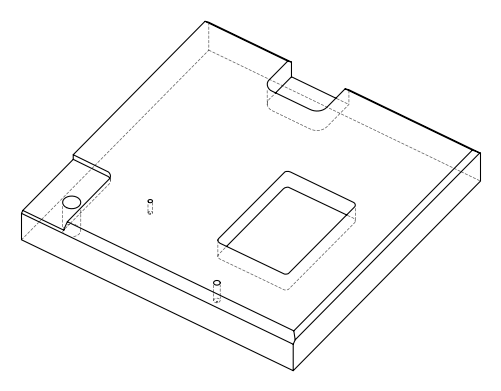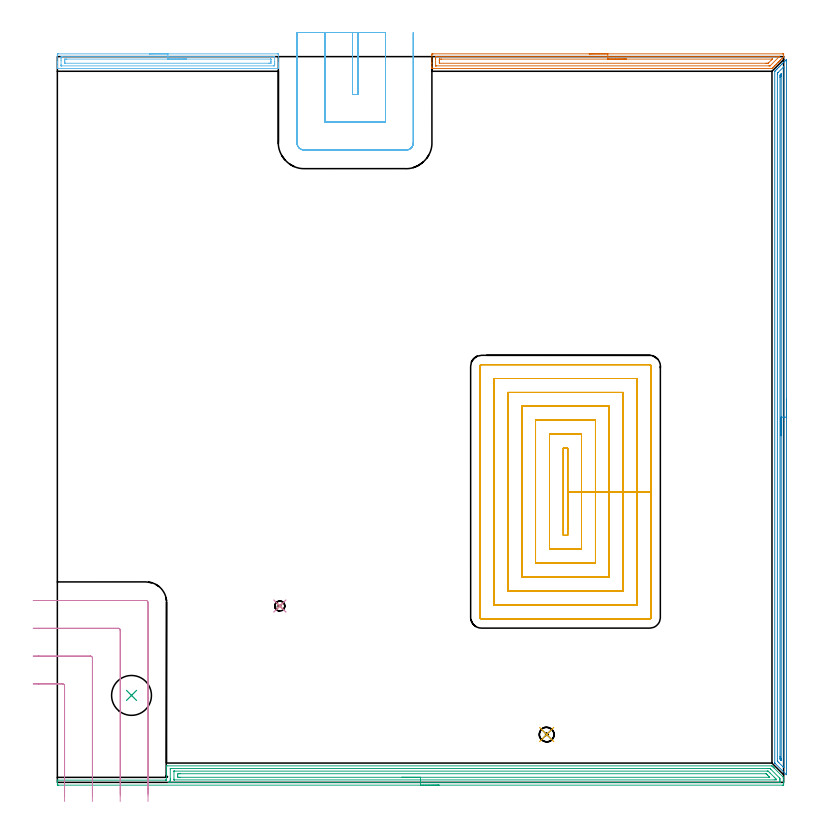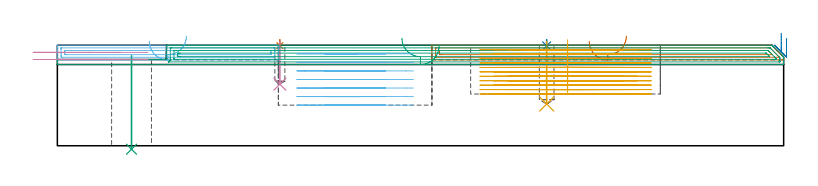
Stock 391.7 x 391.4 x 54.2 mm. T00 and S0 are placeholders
(PLAN: 12 operations, 7 tool changes, 83.4 min)
(1 SPOT_DRILL | STEP1POCKET | NXT0321_9005460120000 | 0.03 min | 1 mm3)
(2 SPOT_DRILL_1 | STEP1POCKET_1 | NXT0321_9005460120000 | 0.03 min | 0 mm3)
(3 INDEXABLE_INSERT_DRILL_THROUGH_HOLE_FROM_SOLID | STEP1HOLE | NXT0302_014 | 0.2 min | 19654 mm3)
(4 DRILL_BLIND_HOLE_INTO_CENTER | STEP1POCKET | UGT0301_178 | 0.09 min | 449 mm3)
(5 DRILL_BLIND_HOLE_INTO_CENTER_1 | STEP1POCKET_1 | UGT0301_198 | 0.14 min | 1465 mm3)
(6 AREA_MILL | FG_CHAMFER_SURFACE | UGT0205_001 | 3.08 min | 3874 mm3)
(7 AREA_MILL_1 | FG_CHAMFER_SURFACE_1 | UGT0205_001 | 4.71 min | 6116 mm3)
(8 AREA_MILL_2 | FG_CHAMFER_SURFACE_2 | UGT0205_001 | 9.27 min | 7592 mm3)
(9 AREA_MILL_3 | FG_CHAMFER_SURFACE_3 | UGT0205_001 | 11.3 min | 21036 mm3)
(10 MILL_CORNER_NOTCH_RECTANGULAR | CORNER_NOTCH_RECTANGULAR | UGT0201_094 | Follow Part, ap 5, ae 75% | 2.15 min | 43060 mm3)
(11 MILL_RECTANGULAR_POCKET | POCKET_RECTANGULAR_STRAIGHT | NXT0201_013 | Follow Part, ap 2.5, ae 75% | 44.89 min | 395081 mm3)
(12 MILL_SLOT | SLOT_PARTIAL_RECTANGULAR | UGT0201_094 | Follow Part, ap 5, ae 75% | 7.51 min | 158509 mm3)
(TOOL NXT0321_9005460120000 | NC Spot Drill, 142deg, 12mm, Carbide, Uncoated | D12 PA142 FL30 Z2)
(TOOL NXT0302_014 | Index. Insert Drill 21.5mm [880-D2150L25-03] | D21.5 PA176 FL65 Z2)
(TOOL UGT0301_178 | Twist Drill 5.4 mm | D5.4 PA118 FL55 Z2)
(TOOL UGT0301_198 | Twist Drill 7.9 mm | D7.9 PA118 FL73 Z2)
(TOOL UGT0205_001 | Chamfer Mill 20 x 3 x 45 deg. | D20 FL50 Z2)
(TOOL UGT0201_094 | End mill 20 mm | D20 FL38 Z4)
(TOOL NXT0201_013 | ENDMILL 10mm | D10 FL30 Z4)
(OP 1 SPOT_DRILL)
G17 G21 G94 G90
T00 M6
G54
G17 G0 G90 X120. Y95.1 S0 M3
G43 Z64.2 H0
G94 G81 G98 Z53.968 F250. R57.2
G80
M5
M2
(OP 2 SPOT_DRILL_1)
G17 G21 G94 G90
T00 M6
G54
G17 G0 G90 X263.9 Y25.8 S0 M3
G43 Z64.2 H0
G94 G81 G98 Z53.86 F250. R57.2
G80
M5
M2
(OP 3 INDEXABLE_INSERT_DRILL_THROUGH_HOLE_FROM_SOLID)
G17 G21 G94 G90
T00 M6
G54
G17 G0 G90 X40. Y46.9 S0 M3
G43 Z64.2 H1
G94 G81 G98 Z-1.875 F250. R48.5
G80
M5
M2
(OP 4 DRILL_BLIND_HOLE_INTO_CENTER)
G17 G21 G94 G90
T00 M6
G54
G17 G0 G90 X120. Y95.1 S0 M3
G43 Z64.2 H0
G94 G81 G98 Z33.2 F250. R56.2
G80
M5
M2
(OP 5 DRILL_BLIND_HOLE_INTO_CENTER_1)
G17 G21 G94 G90
T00 M6
G54
G17 G0 G90 X263.9 Y25.8 S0 M3
G43 Z64.2 H0
G94 G81 G98 Z22.5 F250. R56.2
G80
M5
M2
(OP 6 AREA_MILL)
G17 G21 G94 G90
T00 M6
G54
G17 G0 G90 X49.6 Y392.9 S1061 M3
G43 Z64.2 H0
Z56.3
G94 G1 X49.638 Z55.428 F250.
X49.752 Z54.564
X49.941 Z53.712
X50.203 Z52.88
X50.537 Z52.074
X50.94 Z51.3
X51.408 Z50.564
X51.94 Z49.872
X52.529 Z49.229
X53.172 Z48.64
X53.864 Z48.108
X54.6 Z47.64
X55.374 Z47.237
X56.18 Z46.903
X57.012 Z46.641
X57.863 Z46.452
X58.728 Z46.338
X59.6 Z46.3
X118.578 Y392.899 Z46.301
X119.011 Y392.896 Z46.302
X119.19 Y392.892 Z46.306
X119.2 Y392.47 Z46.727
Y388.07 Z51.124
Y387.535 Z51.662
Y387.19 Z52.006
Y386.655 Z52.542
Y386.31 Z52.885
Y385.621 Z53.578
Y385.337 Z53.863
X119.199 Y384.996 Z54.194
X119.025 Y385. Z54.2
X0.175
X0.001 Y384.996 Z54.194
X0. Y385.337 Z53.863
Y385.621 Z53.578
Y386.31 Z52.885
Y387.535 Z51.662
Y388.07 Z51.124
Y388.682 Z50.513
Y392.202 Z46.995
X0.003 Y392.47 Z46.727
X0.01 Y392.892 Z46.306
X0.189 Y392.896 Z46.302
X0.622 Y392.9 Z46.3
X59.6
Y391.486 Z47.714
X116.898 Y391.485 Z47.715
X117.159 Y391.48 Z47.72
X117.185 Y391.479 Z47.721
X117.19 Y391.463 Z47.737
X117.196 Y391.429 Z47.771
X117.198 Y391.397 Z47.803
X117.2 Y391.187 Z48.013
Y388.547 Z50.653
Y387.668 Z51.532
X117.197 Y387.19 Z52.01
X117.192 Y386.795 Z52.405
X117.175 Y386.421 Z52.779
X116.791 Y386.416 Z52.784
X116.685 Y386.415 Z52.785
X2.302
X2.041 Y386.42 Z52.78
X2.015 Y386.421 Z52.779
X2.01 Y386.438 Z52.762
X2.004 Y386.471 Z52.729
X2.002 Y386.503 Z52.697
X2. Y386.713 Z52.487
Y387.19 Z52.01
Y389.353 Z49.847
Y390.232 Z48.968
X2.003 Y390.71 Z48.49
X2.007 Y391.105 Z48.095
X2.025 Y391.479 Z47.721
X2.409 Y391.484 Z47.716
X2.515 Y391.485 Z47.715
X59.6 Y391.486 Z47.714
Y390.072 Z49.128
X115.004 Y390.071 Z49.129
X115.086 Y390.07 Z49.13
X115.15 Y390.068 Z49.132
X115.185 Y390.065 Z49.135
X115.19 Y390.023 Z49.177
X115.197 Y389.83 Z49.37
X115.2 Y389.637 Z49.563
Y388.95 Z50.25
Y388.757 Z50.443
X115.196 Y388.07 Z51.13
X115.192 Y387.885 Z51.315
X115.179 Y387.835 Z51.365
X115.126 Y387.833 Z51.367
X115.004 Y387.831 Z51.369
X114.355 Y387.829 Z51.371
X114.11
X4.196
X4.114 Y387.83 Z51.37
X4.05 Y387.832 Z51.368
X4.015 Y387.835 Z51.365
X4.01 Y387.878 Z51.322
X4.003 Y388.07 Z51.13
X4. Y388.263 Z50.937
Y388.95 Z50.25
Y389.143 Z50.057
X4.004 Y389.83 Z49.37
X4.008 Y390.015 Z49.185
X4.021 Y390.065 Z49.135
X4.074 Y390.067 Z49.133
X4.196 Y390.069 Z49.131
X4.844 Y390.071 Z49.129
X5.09 Y390.072 Z49.128
X59.6
X60.472 Z49.166
X61.336 Z49.28
X62.188 Z49.469
X63.02 Z49.732
X63.826 Z50.065
X64.6 Z50.468
X65.336 Z50.937
X66.028 Z51.468
X66.671 Z52.057
X67.26 Z52.701
X67.791 Z53.393
X68.26 Z54.128
X68.663 Z54.902
X68.997 Z55.708
X69.259 Z56.54
X69.448 Z57.392
X69.562 Z58.257
X69.6 Z59.128
G0 Z64.2
M5
M2
(OP 7 AREA_MILL_1)
G17 G21 G94 G90
T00 M6
G54
G17 G0 G90 X286.85 Y392.9 S1061 M3
G43 Z64.2 H0
Z56.3
G94 G1 X286.888 Z55.428 F250.
X287.002 Z54.564
X287.191 Z53.712
X287.453 Z52.88
X287.787 Z52.074
X288.19 Z51.3
X288.658 Z50.564
X289.19 Z49.872
X289.779 Z49.229
X290.422 Z48.64
X291.114 Z48.108
X291.85 Z47.64
X292.624 Z47.237
X293.43 Z46.903
X294.262 Z46.641
X295.114 Z46.452
X295.978 Z46.338
X296.85 Z46.3
X391.084
X391.313 Y392.899 Z46.301
X391.53 Y392.896 Z46.304
X391.697 Y392.891 Z46.305
X391.7 Y392.803 Z46.393
Y392.637 Z46.559
Y392.47 Z46.725
Y391.37 Z47.828
X391.697 Y391.308 Z47.889
X391.679 Y391.278 Z47.92
X390.847 Y390.447 Z48.752
X389.938 Y389.537 Z49.661
X389.893 Y389.492 Z49.707
X389.691 Y389.291 Z49.908
X389.645 Y389.243 Z49.954
X389.595 Y389.195 Z50.004
X389.402 Y389.002 Z50.197
X389.352 Y388.95 Z50.247
X389.297 Y388.897 Z50.302
X389.113 Y388.713 Z50.486
X389.058 Y388.657 Z50.54
X389. Y388.599 Z50.6
X388.824 Y388.424 Z50.775
X388.765 Y388.363 Z50.833
X388.702 Y388.302 Z50.898
X388.535 Y388.135 Z51.064
X388.472 Y388.07 Z51.126
X387.814 Y387.414 Z51.786
X387.592 Y387.19 Z52.006
X386.972 Y386.572 Z52.628
X386.916 Y386.515 Z52.684
X386.712 Y386.31 Z52.886
X386.13 Y385.73 Z53.47
X386.022 Y385.622 Z53.577
X385.832 Y385.43 Z53.766
X385.725 Y385.324 Z53.874
X385.51 Y385.109 Z54.089
X385.4 Y384.997 Z54.194
X385.278 Y385. Z54.2
X202.169
X202. Y384.996 Z54.194
Y385.327 Z53.873
Y385.642 Z53.557
Y386.31 Z52.885
Y387.524 Z51.673
Y388.07 Z51.124
Y392.197 Z47.
X202.004 Y392.47 Z46.727
X202.01 Y392.892 Z46.306
X202.184 Y392.895 Z46.303
X202.616 Y392.9 Z46.3
X296.85
Y391.486 Z47.714
X389.125 Y391.485 Z47.715
X389.297 Y391.483 Z47.717
X389.409 Y391.48 Z47.72
X389.416 Y391.476 Z47.724
Y391.473 Z47.727
X389.335 Y391.386 Z47.814
X389.297 Y391.347 Z47.853
X384.543 Y386.594 Z52.606
X384.456 Y386.509 Z52.691
X384.4 Y386.457 Z52.743
X384.369 Y386.431 Z52.769
X384.33 Y386.421 Z52.779
X383.938 Y386.416 Z52.784
X383.832 Y386.415 Z52.785
X204.403
X204.296
X204.037 Y386.42 Z52.78
X204.012 Y386.421 Z52.779
X204.008 Y386.439 Z52.761
X204.003 Y386.471 Z52.729
X204.001 Y386.502 Z52.698
X204. Y390.226 Z48.974
X204.002 Y390.71 Z48.49
X204.006 Y391.101 Z48.099
X204.019 Y391.479 Z47.721
X204.403 Y391.484 Z47.716
X204.509 Y391.485 Z47.715
X296.85 Y391.486 Z47.714
Y390.072 Z49.128
X385.511 Y390.071 Z49.129
X385.526 Y390.07 Z49.13
X385.545 Y390.065 Z49.135
X385.551 Y390.062 Z49.138
X385.544 Y390.051 Z49.149
X385.524 Y390.027 Z49.173
X385.33 Y389.83 Z49.37
X385.083 Y389.582 Z49.618
X383.753 Y388.252 Z50.948
X383.57 Y388.07 Z51.13
X383.394 Y387.899 Z51.301
X383.341 Y387.851 Z51.349
X383.321 Y387.835 Z51.365
X383.285 Y387.833 Z51.367
X383.045 Y387.831 Z51.369
X382.397 Y387.829 Z51.371
X382.152
X206.189
X206.107 Y387.831 Z51.369
X206.043 Y387.834 Z51.366
X206.01 Y387.837 Z51.363
X206.008 Y387.884 Z51.316
X206.003 Y388.07 Z51.13
X206. Y388.256 Z50.944
Y388.95 Z50.25
Y389.136 Z50.064
X206.003 Y389.83 Z49.37
X206.007 Y390.01 Z49.19
X206.014 Y390.065 Z49.135
X206.067 Y390.067 Z49.133
X206.189 Y390.069 Z49.131
X206.837 Y390.071 Z49.129
X207.082 Y390.072 Z49.128
X296.85
X297.722 Z49.166
X298.586 Z49.28
X299.438 Z49.469
X300.27 Z49.732
X301.076 Z50.065
X301.85 Z50.468
X302.586 Z50.937
X303.278 Z51.468
X303.921 Z52.057
X304.51 Z52.701
X305.042 Z53.393
X305.51 Z54.128
X305.913 Z54.902
X306.247 Z55.708
X306.509 Z56.54
X306.698 Z57.392
X306.812 Z58.257
X306.85 Z59.128
G0 Z64.2
M5
M2
(OP 8 AREA_MILL_2)
G17 G21 G94 G90
T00 M6
G54
G17 G0 G90 X393.2 Y206.95 S1061 M3
G43 Z64.2 H0
Z57.9
G94 G1 Y206.912 Z57.028 F250.
Y206.798 Z56.163
Y206.609 Z55.312
Y206.347 Z54.48
Y206.013 Z53.674
Y205.61 Z52.9
Y205.142 Z52.164
Y204.611 Z51.472
Y204.021 Z50.829
Y203.378 Z50.239
Y202.686 Z49.708
Y201.95 Z49.24
Y201.176 Z48.837
Y200.37 Z48.503
Y199.538 Z48.241
Y198.687 Z48.052
Y197.822 Z47.938
Y196.95 Z47.9
X393.199 Y4.281 Z47.901
Y4.254
X393.194 Y4.117 Z47.904
X393.146 Y4.16 Z47.952
X393.019 Y4.281 Z48.079
X387.123 Y10.177 Z53.977
X386.918 Y10.385 Z54.175
X386.904 Y10.405 Z54.189
X386.9 Y10.538 Z54.2
Y383.361
X386.904 Y383.495 Z54.189
X386.919 Y383.515 Z54.175
X387.123 Y383.723 Z53.977
X387.504 Y384.106 Z53.593
X388.102 Y384.702 Z52.998
X388.281 Y384.882 Z52.817
X388.398 Y385. Z52.698
X388.996 Y385.596 Z52.104
X389.165 Y385.767 Z51.932
X389.89 Y386.49 Z51.21
X390.048 Y386.65 Z51.048
X390.783 Y387.384 Z50.315
X390.935 Y387.536 Z50.162
X391.368 Y387.968 Z49.732
X391.677 Y388.278 Z49.421
X391.819 Y388.421 Z49.277
X392.226 Y388.826 Z48.874
X392.274 Y388.874 Z48.826
X392.571 Y389.172 Z48.527
X392.704 Y389.306 Z48.392
X393.083 Y389.684 Z48.016
X393.146 Y389.746 Z47.954
X393.171 Y389.768 Z47.929
X393.195 Y389.783 Z47.904
X393.2 Y389.768 Z47.9
Y196.95
X391.786 Z49.314
Y8.304
X391.784 Y8.117 Z49.316
X391.782 Y8.025 Z49.318
X391.78 Y7.991 Z49.32
X391.761 Y8. Z49.339
X391.668 Y8.088 Z49.432
X391.446 Y8.304 Z49.654
X389.165 Y10.584 Z51.935
X388.765 Y10.986 Z52.335
X388.357 Y11.405 Z52.743
X388.321 Y11.448 Z52.779
X388.318 Y11.471 Z52.782
X388.316 Y11.524 Z52.784
X388.315 Y11.631 Z52.785
X388.314 Y11.846 Z52.786
X388.315 Y382.02 Z52.785
X388.321 Y382.445 Z52.779
X388.527 Y382.665 Z52.573
X388.765 Y382.914 Z52.335
X391.542 Y385.692 Z49.558
X391.634 Y385.783 Z49.466
X391.737 Y385.88 Z49.363
X391.777 Y385.916 Z49.323
X391.785 Y385.631 Z49.315
X391.786 Y385.596 Z49.314
Y196.95
X390.372 Z50.728
X390.371 Y12.774 Z50.729
X390.37 Y12.451 Z50.73
X390.366 Y11.88 Z50.734
X390.365 Y11.857 Z50.735
X390.328 Y11.88 Z50.772
X390.05 Y12.156 Z51.05
X389.746 Y12.465 Z51.354
X389.736 Y12.774 Z51.364
X389.732 Y13.096 Z51.368
X389.729 Y13.668 Z51.371
Y13.993
Y380.232
X389.73 Y380.555 Z51.37
X389.735 Y381.126 Z51.365
X389.745 Y381.434 Z51.355
X390.05 Y381.748 Z51.05
X390.184 Y381.884 Z50.916
X390.32 Y382.02 Z50.78
X390.34 Y382.035 Z50.76
X390.355 Y382.046 Z50.745
X390.365 Y382.02 Z50.735
X390.369 Y381.823 Z50.731
X390.371 Y381.696 Z50.729
Y381.126
X390.372 Y380.801 Z50.728
Y196.95
Y196.078 Z50.766
Y195.214 Z50.88
Y194.362 Z51.069
Y193.53 Z51.331
Y192.724 Z51.665
Y191.95 Z52.068
Y191.214 Z52.537
Y190.522 Z53.068
Y189.879 Z53.657
Y189.29 Z54.301
Y188.759 Z54.993
Y188.29 Z55.728
Y187.887 Z56.502
Y187.553 Z57.308
Y187.291 Z58.14
Y187.102 Z58.992
Y186.988 Z59.857
Y186.95 Z60.728
G0 Z64.2
M5
M2
(OP 9 AREA_MILL_3)
G17 G21 G94 G90
T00 M6
G54
G17 G0 G90 X205.85 Y-1.5 S1061 M3
G43 Z64.2 H0
Z53.8
G94 G1 X205.812 Z52.928 F250.
X205.698 Z52.064
X205.509 Z51.212
X205.247 Z50.38
X204.913 Z49.574
X204.51 Z48.8
X204.042 Z48.064
X203.51 Z47.372
X202.921 Z46.729
X202.278 Z46.14
X201.586 Z45.609
X200.85 Z45.14
X200.076 Z44.737
X199.27 Z44.403
X198.438 Z44.141
X197.586 Z43.952
X196.722 Z43.838
X195.85 Z43.8
X0.62
X0.366 Y-1.498 Z43.802
X0.003 Y-1.491 Z43.806
X0. Y-1.459 Z43.838
Y-0.244 Z45.052
Y0.437 Z45.736
Y0.76 Z46.059
X0.006 Y1.152 Z46.443
X0.01 Y1.197 Z46.488
X0.173 Y1.2 Z46.5
X58.521
X58.544 Z46.496
X58.545 Y1.202
X58.546 Z46.497
X58.609 Y1.2 Z46.5
X58.614
X58.698
X58.9
Y8.28 Z53.575
Y8.52 Z53.814
X58.902 Y8.694 Z53.988
X58.91 Y8.897 Z54.189
X59.144 Y8.9 Z54.2
X385.272
X385.395 Y8.897 Z54.189
X385.483 Y8.818 Z54.115
X385.719 Y8.582 Z53.88
X385.782 Y8.52 Z53.817
X385.84 Y8.461 Z53.76
X386.017 Y8.284 Z53.583
X386.074 Y8.228 Z53.525
X386.127 Y8.174 Z53.473
X386.315 Y7.986 Z53.285
X386.366 Y7.936 Z53.233
X386.413 Y7.887 Z53.186
X386.612 Y7.688 Z52.987
X386.658 Y7.644 Z52.941
X391.168 Y3.132 Z48.432
X391.378 Y2.923 Z48.221
X391.478 Y2.824 Z48.12
X391.676 Y2.625 Z47.924
X391.695 Y2.605 Z47.903
X391.697 Y2.601 Z47.9
X391.7 Y2.587 Z47.885
Y1.509 Z46.804
Y0.293 Z45.589
Y-0.244 Z45.05
Y-0.852 Z44.443
X391.697 Y-1.12 Z44.175
X391.69 Y-1.492 Z43.804
X391.464 Y-1.496 Z43.801
X391.08 Y-1.5 Z43.8
X195.85
Y-0.086 Z45.214
X60.323 Y-0.085 Z45.215
X60.002 Y-0.082 Z45.218
X59.819 Y-0.079 Z45.221
X59.783 Y-0.075 Z45.225
X59.845 Y-0.047 Z45.253
X59.933 Y-0.006 Z45.294
X60.063 Y0.058 Z45.358
X60.137 Y0.098 Z45.398
X60.304 Y0.203 Z45.503
X60.485 Y0.348 Z45.648
X60.624 Y0.496 Z45.796
X60.722 Y0.633 Z45.933
X60.842 Y0.893 Z46.193
X60.887 Y1.114 Z46.414
X60.893 Y1.509 Z46.809
X60.899 Y1.979 Z47.279
X60.9 Y7.236 Z52.536
X60.903 Y7.393 Z52.693
X60.906 Y7.449 Z52.749
X60.91 Y7.476 Z52.776
X60.923 Y7.479 Z52.779
X61.012 Y7.482 Z52.782
X61.378 Y7.485 Z52.785
X61.539 Y7.486 Z52.786
X383.199
X383.932 Y7.485 Z52.785
X384.095 Y7.483 Z52.783
X384.275 Y7.479 Z52.779
X384.367 Y7.472 Z52.772
X384.553 Y7.291 Z52.591
X384.825 Y7.024 Z52.324
X389.379 Y2.47 Z47.77
X389.461 Y2.385 Z47.685
X389.69 Y2.145 Z47.445
X389.697 Y1.905 Z47.205
X389.699 Y1.509 Z46.809
X389.7 Y1.11 Z46.41
Y0.633 Z45.933
Y0.234 Z45.534
X389.698 Y0.1 Z45.4
X389.694 Y-0.006 Z45.294
X389.69 Y-0.072 Z45.228
X389.657 Y-0.079 Z45.221
X389.293 Y-0.084 Z45.216
X389.131 Y-0.085 Z45.215
X195.85 Y-0.086 Z45.214
Y1.328 Z46.628
X63.165 Y1.329 Z46.629
X62.981 Y1.331 Z46.631
X62.93 Y1.334 Z46.634
X62.908 Y1.337 Z46.637
X62.906 Y1.353 Z46.653
X62.902 Y1.422 Z46.722
X62.9 Y1.509 Z46.809
Y1.769 Z47.069
X62.901 Y5.891 Z51.191
X62.903 Y6.021 Z51.321
X62.906 Y6.053 Z51.353
X62.91 Y6.064 Z51.364
X62.921 Y6.066 Z51.366
X62.983 Y6.069 Z51.369
X63.165 Y6.071 Z51.371
X382.855
X383.038 Y6.069 Z51.369
X383.222 Y6.064 Z51.364
X383.33 Y6.059 Z51.359
X383.389 Y6.004 Z51.304
X383.507 Y5.891 Z51.191
X383.932 Y5.469 Z50.769
X384.386 Y5.015 Z50.315
X386.612 Y2.789 Z48.089
X387.014 Y2.385 Z47.685
X387.506 Y1.89 Z47.19
X387.69 Y1.697 Z46.997
Y1.509 Z46.809
X387.683 Y1.336 Z46.636
X386.612 Y1.329 Z46.629
X195.85 Y1.328 Z46.628
Y2.743 Z48.043
X66.375
X65.846 Y2.744 Z48.044
X65.479 Y2.745 Z48.045
X64.952 Y2.75 Z48.05
X64.905 Y3.262 Z48.562
X64.902 Y3.311 Z48.611
Y4.138 Z49.438
X64.904 Y4.186 Z49.486
X64.952 Y4.65 Z49.95
X65.32 Y4.654 Z49.954
X65.846 Y4.656 Z49.956
X66.21 Y4.657 Z49.957
X382.145
X382.22 Y4.656 Z49.956
X382.266 Y4.653 Z49.953
X382.288 Y4.651 Z49.951
X382.308 Y4.633 Z49.933
X382.479 Y4.468 Z49.768
X382.813 Y4.138 Z49.438
X383.038 Y3.913 Z49.213
X383.69 Y3.262 Z48.562
X383.932 Y3.019 Z48.319
X384.088 Y2.859 Z48.159
X384.162 Y2.781 Z48.081
X384.189 Y2.751 Z48.051
X384.179 Y2.749 Z48.049
X383.932 Y2.746 Z48.046
X383.567 Y2.743 Z48.043
X195.85
X194.978 Z48.081
X194.114 Z48.195
X193.262 Z48.383
X192.43 Z48.646
X191.624 Z48.98
X190.85 Z49.382
X190.114 Z49.851
X189.422 Z50.382
X188.779 Z50.972
X188.19 Z51.615
X187.658 Z52.307
X187.19 Z53.043
X186.787 Z53.817
X186.453 Z54.622
X186.191 Z55.454
X186.002 Z56.306
X185.888 Z57.171
X185.85 Z58.043
G0 Z64.2
M5
M2
(OP 10 MILL_CORNER_NOTCH_RECTANGULAR)
G17 G21 G94 G90
T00 M6
G54
G17 G0 G90 X3.9 Y-6.45 S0 M3
G43 Z64.2 H0
Z50.35
G94 G1 Y-3.45 F250.
Y52.105 F500.
G3 X2.905 Y53.1 R1.
G1 X-10.
X-13. F250.
G0 Z64.2
X18.9 Y-6.45
Z50.35
G1 Y-3.45
Y67.105 F500.
G3 X17.905 Y68.1 R1.
G1 X-10.
X-13. F250.
G0 Z64.2
X33.9 Y-6.45
Z50.35
G1 Y-3.45
Y82.105 F500.
G3 X32.905 Y83.1 R1.
G1 X-10.
X-13. F250.
G0 Z64.2
X48.9 Y-6.45
Z50.35
G1 Y-3.45
Y97. F500.
G3 X47.8 Y98.1 R1.1
G1 X-10.
X-13. F250.
G0 Z64.2
X3.9 Y-10.299
Z46.5
G1 Y-7.299
Y52.105 F500.
G3 X2.905 Y53.1 R1.
G1 X-10.
X-13. F250.
G0 Z64.2
X18.9 Y-10.299
Z46.5
G1 Y-7.299
Y67.105 F500.
G3 X17.905 Y68.1 R1.
G1 X-10.
X-13. F250.
G0 Z64.2
X33.9 Y-10.299
Z46.5
G1 Y-7.299
Y82.105 F500.
G3 X32.905 Y83.1 R1.
G1 X-10.
X-13. F250.
G0 Z64.2
X48.9 Y-10.299
Z46.5
G1 Y-7.299
Y97. F500.
G3 X47.8 Y98.1 R1.1
G1 X-10.
X-13. F250.
G0 Z64.2
M5
M2
(OP 11 MILL_RECTANGULAR_POCKET)
G17 G21 G94 G90
T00 M6
G54
G17 G0 G90 X275.2 Y136.631 S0 M3
G43 Z64.2 H0
Z57.2
G94 G1 Y156.75 Z51.809 F250.
Y180.3 F500.
X272.9
Y133.2
X275.2
Y156.75
X282.7
Y187.8
X265.4
Y125.7
X282.7
Y156.75
X290.2
Y195.3
X257.9
Y118.2
X290.2
Y156.75
X297.7
Y202.8
X250.4
Y110.7
X297.7
Y156.75
X305.2
Y210.3
X242.9
Y103.2
X305.2
Y156.75
X312.7
Y217.8
X235.4
Y95.7
X312.7
Y156.75
X320.2
Y224.5
G3 X319.4 Y225.3 R0.8
G1 X228.7
G3 X227.9 Y224.5 R0.8
G1 Y89.
G3 X228.7 Y88.2 R0.8
G1 X319.4
G3 X320.2 Y89. R0.8
G1 Y156.75
Y157.75
G0 X275.2 Y136.631 Z54.809
G1 Y156.75 Z49.418 F250.
Y180.3 F500.
X272.9
Y133.2
X275.2
Y156.75
X282.7
Y187.8
X265.4
Y125.7
X282.7
Y156.75
X290.2
Y195.3
X257.9
Y118.2
X290.2
Y156.75
X297.7
Y202.8
X250.4
Y110.7
X297.7
Y156.75
X305.2
Y210.3
X242.9
Y103.2
X305.2
Y156.75
X312.7
Y217.8
X235.4
Y95.7
X312.7
Y156.75
X320.2
Y224.5
G3 X319.4 Y225.3 R0.8
G1 X228.7
G3 X227.9 Y224.5 R0.8
G1 Y89.
G3 X228.7 Y88.2 R0.8
G1 X319.4
G3 X320.2 Y89. R0.8
G1 Y156.75
Y157.75
G0 X275.2 Y136.631 Z52.418
G1 Y156.75 Z47.027 F250.
Y180.3 F500.
X272.9
Y133.2
X275.2
Y156.75
X282.7
Y187.8
X265.4
Y125.7
X282.7
Y156.75
X290.2
Y195.3
X257.9
Y118.2
X290.2
Y156.75
X297.7
Y202.8
X250.4
Y110.7
X297.7
Y156.75
X305.2
Y210.3
X242.9
Y103.2
X305.2
Y156.75
X312.7
Y217.8
X235.4
Y95.7
X312.7
Y156.75
X320.2
Y224.5
G3 X319.4 Y225.3 R0.8
G1 X228.7
G3 X227.9 Y224.5 R0.8
G1 Y89.
G3 X228.7 Y88.2 R0.8
G1 X319.4
G3 X320.2 Y89. R0.8
G1 Y156.75
Y157.75
G0 X275.2 Y136.631 Z50.027
G1 Y156.75 Z44.636 F250.
Y180.3 F500.
X272.9
Y133.2
X275.2
Y156.75
X282.7
Y187.8
X265.4
Y125.7
X282.7
Y156.75
X290.2
Y195.3
X257.9
Y118.2
X290.2
Y156.75
X297.7
Y202.8
X250.4
Y110.7
X297.7
Y156.75
X305.2
Y210.3
X242.9
Y103.2
X305.2
Y156.75
X312.7
Y217.8
X235.4
Y95.7
X312.7
Y156.75
X320.2
Y224.5
G3 X319.4 Y225.3 R0.8
G1 X228.7
G3 X227.9 Y224.5 R0.8
G1 Y89.
G3 X228.7 Y88.2 R0.8
G1 X319.4
G3 X320.2 Y89. R0.8
G1 Y156.75
Y157.75
G0 X275.2 Y136.631 Z47.636
G1 Y156.75 Z42.245 F250.
Y180.3 F500.
X272.9
Y133.2
X275.2
Y156.75
X282.7
Y187.8
X265.4
Y125.7
X282.7
Y156.75
X290.2
Y195.3
X257.9
Y118.2
X290.2
Y156.75
X297.7
Y202.8
X250.4
Y110.7
X297.7
Y156.75
X305.2
Y210.3
X242.9
Y103.2
X305.2
Y156.75
X312.7
Y217.8
X235.4
Y95.7
X312.7
Y156.75
X320.2
Y224.5
G3 X319.4 Y225.3 R0.8
G1 X228.7
G3 X227.9 Y224.5 R0.8
G1 Y89.
G3 X228.7 Y88.2 R0.8
G1 X319.4
G3 X320.2 Y89. R0.8
G1 Y156.75
Y157.75
G0 X275.2 Y136.631 Z45.245
G1 Y156.75 Z39.855 F250.
Y180.3 F500.
X272.9
Y133.2
X275.2
Y156.75
X282.7
Y187.8
X265.4
Y125.7
X282.7
Y156.75
X290.2
Y195.3
X257.9
Y118.2
X290.2
Y156.75
X297.7
Y202.8
X250.4
Y110.7
X297.7
Y156.75
X305.2
Y210.3
X242.9
Y103.2
X305.2
Y156.75
X312.7
Y217.8
X235.4
Y95.7
X312.7
Y156.75
X320.2
Y224.5
G3 X319.4 Y225.3 R0.8
G1 X228.7
G3 X227.9 Y224.5 R0.8
G1 Y89.
G3 X228.7 Y88.2 R0.8
G1 X319.4
G3 X320.2 Y89. R0.8
G1 Y156.75
Y157.75
G0 X275.2 Y136.631 Z42.855
G1 Y156.75 Z37.464 F250.
Y180.3 F500.
X272.9
Y133.2
X275.2
Y156.75
X282.7
Y187.8
X265.4
Y125.7
X282.7
Y156.75
X290.2
Y195.3
X257.9
Y118.2
X290.2
Y156.75
X297.7
Y202.8
X250.4
Y110.7
X297.7
Y156.75
X305.2
Y210.3
X242.9
Y103.2
X305.2
Y156.75
X312.7
Y217.8
X235.4
Y95.7
X312.7
Y156.75
X320.2
Y224.5
G3 X319.4 Y225.3 R0.8
G1 X228.7
G3 X227.9 Y224.5 R0.8
G1 Y89.
G3 X228.7 Y88.2 R0.8
G1 X319.4
G3 X320.2 Y89. R0.8
G1 Y156.75
Y157.75
G0 X275.2 Y136.631 Z40.464
G1 Y156.75 Z35.073 F250.
Y180.3 F500.
X272.9
Y133.2
X275.2
Y156.75
X282.7
Y187.8
X265.4
Y125.7
X282.7
Y156.75
X290.2
Y195.3
X257.9
Y118.2
X290.2
Y156.75
X297.7
Y202.8
X250.4
Y110.7
X297.7
Y156.75
X305.2
Y210.3
X242.9
Y103.2
X305.2
Y156.75
X312.7
Y217.8
X235.4
Y95.7
X312.7
Y156.75
X320.2
Y224.5
G3 X319.4 Y225.3 R0.8
G1 X228.7
G3 X227.9 Y224.5 R0.8
G1 Y89.
G3 X228.7 Y88.2 R0.8
G1 X319.4
G3 X320.2 Y89. R0.8
G1 Y156.75
Y157.75
G0 X275.2 Y136.631 Z38.073
G1 Y156.75 Z32.682 F250.
Y180.3 F500.
X272.9
Y133.2
X275.2
Y156.75
X282.7
Y187.8
X265.4
Y125.7
X282.7
Y156.75
X290.2
Y195.3
X257.9
Y118.2
X290.2
Y156.75
X297.7
Y202.8
X250.4
Y110.7
X297.7
Y156.75
X305.2
Y210.3
X242.9
Y103.2
X305.2
Y156.75
X312.7
Y217.8
X235.4
Y95.7
X312.7
Y156.75
X320.2
Y224.5
G3 X319.4 Y225.3 R0.8
G1 X228.7
G3 X227.9 Y224.5 R0.8
G1 Y89.
G3 X228.7 Y88.2 R0.8
G1 X319.4
G3 X320.2 Y89. R0.8
G1 Y156.75
Y157.75
G0 X275.2 Y136.631 Z35.682
G1 Y156.75 Z30.291 F250.
Y180.3 F500.
X272.9
Y133.2
X275.2
Y156.75
X282.7
Y187.8
X265.4
Y125.7
X282.7
Y156.75
X290.2
Y195.3
X257.9
Y118.2
X290.2
Y156.75
X297.7
Y202.8
X250.4
Y110.7
X297.7
Y156.75
X305.2
Y210.3
X242.9
Y103.2
X305.2
Y156.75
X312.7
Y217.8
X235.4
Y95.7
X312.7
Y156.75
X320.2
Y224.5
G3 X319.4 Y225.3 R0.8
G1 X228.7
G3 X227.9 Y224.5 R0.8
G1 Y89.
G3 X228.7 Y88.2 R0.8
G1 X319.4
G3 X320.2 Y89. R0.8
G1 Y156.75
Y157.75
G0 X275.2 Y136.631 Z33.291
G1 Y156.75 Z27.9 F250.
Y180.3 F500.
X272.9
Y133.2
X275.2
Y156.75
X282.7
Y187.8
X265.4
Y125.7
X282.7
Y156.75
X290.2
Y195.3
X257.9
Y118.2
X290.2
Y156.75
X297.7
Y202.8
X250.4
Y110.7
X297.7
Y156.75
X305.2
Y210.3
X242.9
Y103.2
X305.2
Y156.75
X312.7
Y217.8
X235.4
Y95.7
X312.7
Y156.75
X320.2
Y224.5
G3 X319.4 Y225.3 R0.8
G1 X228.7
G3 X227.9 Y224.5 R0.8
G1 Y89.
G3 X228.7 Y88.2 R0.8
G1 X319.4
G3 X320.2 Y89. R0.8
G1 Y156.75
Y157.75
G0 Z64.2
M5
M2
(OP 12 MILL_SLOT)
G17 G21 G94 G90
T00 M6
G54
G17 G0 G90 X159.2 Y404.4 S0 M3
G43 Z64.2 H0
Z49.586
G94 G1 Y401.4 F250.
Y371. F500.
X162.
Y401.4
Y404.4 F250.
X144.2
Y401.4
Y356. F500.
X177.
Y401.4
Y404.4 F250.
X129.2
Y401.4
Y345. F500.
G3 X133.2 Y341. R4.
G1 X188.
G3 X192. Y345. R4.
G1 Y401.4
Y404.4 F250.
G0 X159.2 Z44.971
G1 Y401.4
Y371. F500.
X162.
Y401.4
Y404.4 F250.
X144.2
Y401.4
Y356. F500.
X177.
Y401.4
Y404.4 F250.
X129.2
Y401.4
Y345. F500.
G3 X133.2 Y341. R4.
G1 X188.
G3 X192. Y345. R4.
G1 Y401.4
Y404.4 F250.
G0 X159.2 Z40.357
G1 Y401.4
Y371. F500.
X162.
Y401.4
Y404.4 F250.
X144.2
Y401.4
Y356. F500.
X177.
Y401.4
Y404.4 F250.
X129.2
Y401.4
Y345. F500.
G3 X133.2 Y341. R4.
G1 X188.
G3 X192. Y345. R4.
G1 Y401.4
Y404.4 F250.
G0 X159.2 Z35.743
G1 Y401.4
Y371. F500.
X162.
Y401.4
Y404.4 F250.
X144.2
Y401.4
Y356. F500.
X177.
Y401.4
Y404.4 F250.
X129.2
Y401.4
Y345. F500.
G3 X133.2 Y341. R4.
G1 X188.
G3 X192. Y345. R4.
G1 Y401.4
Y404.4 F250.
G0 X159.2 Z31.129
G1 Y401.4
Y371. F500.
X162.
Y401.4
Y404.4 F250.
X144.2
Y401.4
Y356. F500.
X177.
Y401.4
Y404.4 F250.
X129.2
Y401.4
Y345. F500.
G3 X133.2 Y341. R4.
G1 X188.
G3 X192. Y345. R4.
G1 Y401.4
Y404.4 F250.
G0 X159.2 Z26.514
G1 Y401.4
Y371. F500.
X162.
Y401.4
Y404.4 F250.
X144.2
Y401.4
Y356. F500.
X177.
Y401.4
Y404.4 F250.
X129.2
Y401.4
Y345. F500.
G3 X133.2 Y341. R4.
G1 X188.
G3 X192. Y345. R4.
G1 Y401.4
Y404.4 F250.
G0 X159.2 Z21.9
G1 Y401.4
Y371. F500.
X162.
Y401.4
Y404.4 F250.
X144.2
Y401.4
Y356. F500.
X177.
Y401.4
Y404.4 F250.
X129.2
Y401.4
Y345. F500.
G3 X133.2 Y341. R4.
G1 X188.
G3 X192. Y345. R4.
G1 Y401.4
Y404.4 F250.
G0 Z64.2
M5
M2
